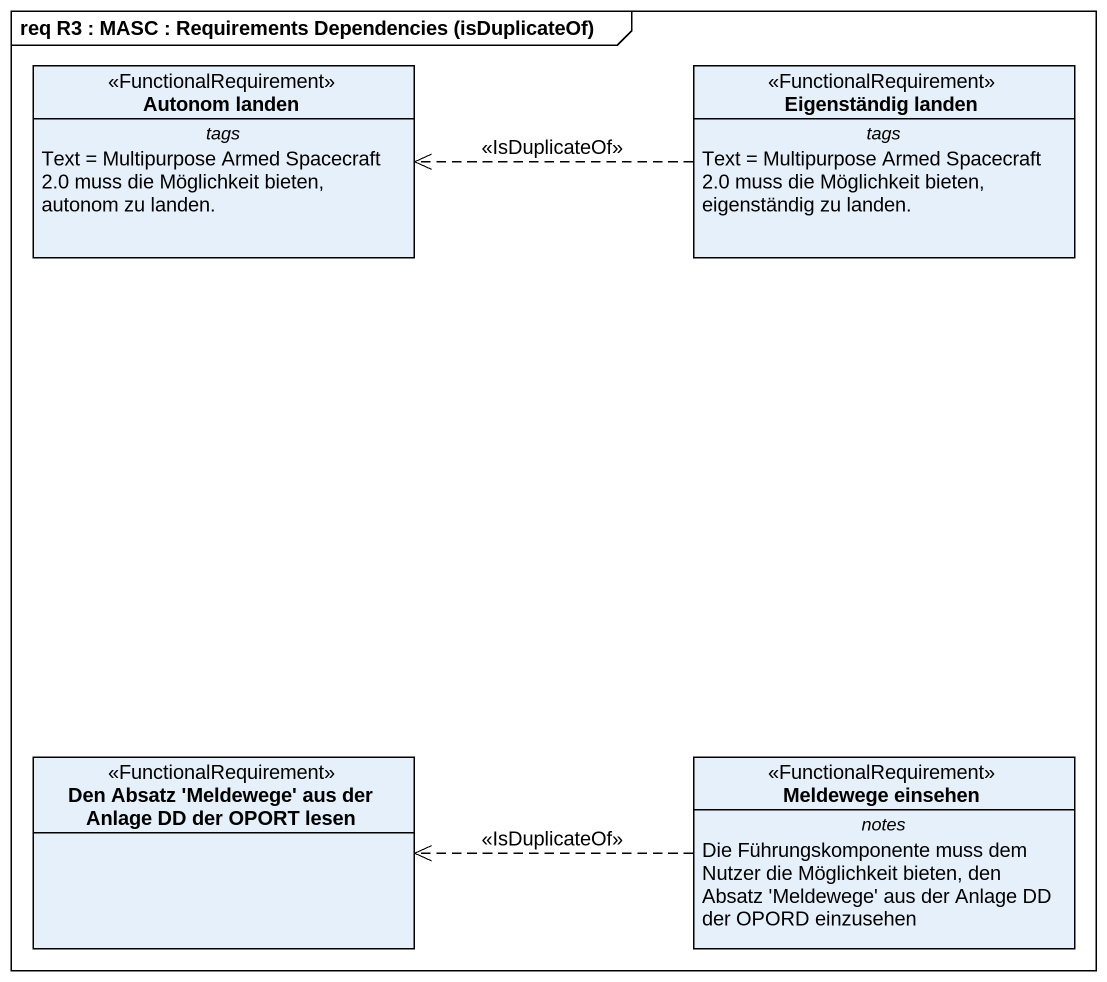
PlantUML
@startuml
mainframe req R3 : MASC : Requirements Dependencies (isDuplicateOf)
hide circle
hide empty members
class "Autonom landen" as Autonom_landen <<FunctionalRequirement>> {
  -- tags --
  Text = Multipurpose Armed Spacecraft 2.0 muss die Möglichkeit bieten, autonom zu landen.
}
class "Eigenständig landen" as Eigenständig_landen <<FunctionalRequirement>> {
  -- tags --
  Text = Multipurpose Armed Spacecraft 2.0 muss die Möglichkeit bieten, eigenständig zu landen.
}
class "Den Absatz 'Meldewege' aus der Anlage DD der OPORT lesen" as Den_Absatz_Meldewege_aus <<FunctionalRequirement>>
class "Meldewege einsehen" as Meldewege_einsehen <<FunctionalRequirement>> {
  -- notes --
  Die Führungskomponente muss dem Nutzer die Möglichkeit bieten, den Absatz 'Meldewege' aus der Anlage DD der OPORD einzusehen
}
Eigenständig_landen .left.> Autonom_landen : <<IsDuplicateOf>>
Meldewege_einsehen .left.> Den_Absatz_Meldewege_aus : <<IsDuplicateOf>>
@enduml
